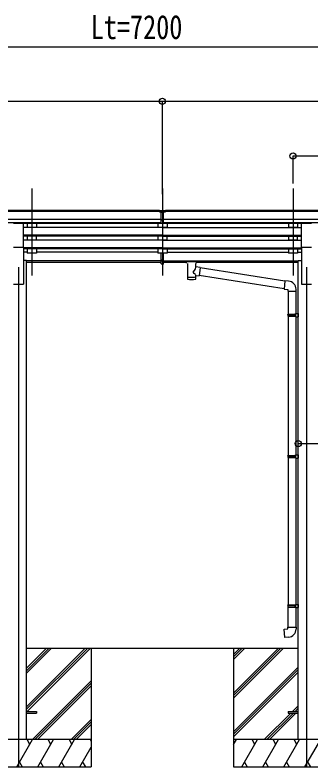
# Model space of a CAD drawing. Units: millimetres, scale not verified. Extents: x -16832 to 16820, y -11892 to 11880.
# Drawn here: x -5123 to -3500, y -6850 to -2723 of the extents above; entities that cross this region are included whole.
import ezdxf
from ezdxf.enums import TextEntityAlignment as Align

# ---------------------------------------------------------------- set-up
doc = ezdxf.new("R2010")
doc.units = ezdxf.units.MM
doc.header["$LTSCALE"] = 50
for name, color, linetype in [('0-4_YKK_12', 2, 'Continuous'), ('0-5_YKK_13', 4, 'Continuous'), ('0-6_YKK_A1', 4, 'Continuous'), ('0-7_YKK_D', 6, 'Continuous')]:
    doc.layers.add(name, color=color, linetype=linetype)
doc.styles.add('ＭＳ ゴシック', font='')
doc.styles.get('ＭＳ ゴシック').set_extended_font_data('MS Gothic')

msp = doc.modelspace()

# ---------------------------------------------------------------- linework, layer by layer
at = {"layer": '0-4_YKK_12'}
for p, q in [((-5030.72, -3675.6), (-5030.72, -4153.11)), ((-4314.72, -3675.6), (-4314.72, -4153.11)), ((-3598.72, -3675.6), (-3598.72, -4153.11)), ((-5104.72, -4106.43), (-5104.72, -6850)), ((-3524.72, -4106.43), (-3524.72, -6850))]:
    msp.add_line(p, q, dxfattribs=at)
at = {"layer": '0-5_YKK_13'}
for p, q in [((-4331.22, -3803.03), (-4331.22, -3795.19)), ((-4331.22, -3803.03), (-4321.22, -3803.03)), ((-4314.72, -3803.85), (-4321.22, -3803.45)), ((-4321.22, -3805.03), (-4308.22, -3805.03)), ((-4308.22, -3803.51), (-4314.72, -3803.83)), ((-4308.22, -3866.66), (-4308.22, -3801.39)), ((-5132.22, -3865.63), (-5077.22, -3865.63)), ((-5077.22, -3997.43), (-5077.22, -3865.63)), ((-4321.22, -3846.55), (-4314.72, -3846.72)), ((-4321.22, -3865.6), (-4314.72, -3866)), ((-4314.72, -3846.72), (-4308.22, -3846.55)), ((-4314.72, -3866), (-4308.22, -3865.6)), ((-3552.22, -3997.43), (-3552.22, -3865.63)), ((-3552.22, -3865.63), (-3497.22, -3865.63)), ((-5132.22, -3997.43), (-5077.22, -3997.43)), ((-3552.22, -3997.43), (-3497.22, -3997.43)), ((-4321.22, -4066.84), (-4321.22, -4029.36)), ((-4308.22, -4066.84), (-4308.22, -4029.36)), ((-4321.22, -4066.84), (-4308.22, -4066.84)), ((-4321.22, -4089.08), (-4321.22, -4066.84)), ((-4321.22, -4072.24), (-4308.22, -4072.24)), ((-4308.22, -4089.08), (-4308.22, -4066.84)), ((-4198.72, -4073.6), (-4198.72, -4079.36)), ((-4198.72, -4073.79), (-4198.72, -4075.33)), ((-4196.72, -4072.94), (-4113.72, -4072.94)), ((-4196.72, -4075.11), (-4113.72, -4075.11)), ((-4196.72, -4080.02), (-4182.22, -4080.02)), ((-4182.22, -4085.67), (-4182.22, -4079.12)), ((-4128.22, -4085.67), (-4128.22, -4079.12)), ((-4128.22, -4080.02), (-4113.72, -4080.02)), ((-4111.72, -4073.6), (-4111.72, -4079.36)), ((-4321.22, -4088.02), (-4314.72, -4088.42)), ((-4314.72, -4088.42), (-4308.22, -4088.02)), ((-4178.12, -4086.59), (-4178.14, -4172.03)), ((-4132.32, -4105.33), (-4132.32, -4086.59)), ((-4107.1, -4109.24), (-4132.32, -4105.32)), ((-4107.1, -4109.24), (-4114.12, -4154.5)), ((-3644.11, -4183.13), (-4107.42, -4111.25)), ((-4132.3, -4172.03), (-4132.33, -4151.36)), ((-4132.32, -4151.67), (-4114.12, -4154.5)), ((-3647.78, -4225.06), (-4113.85, -4152.76)), ((-3623.11, -4183.09), (-3643.95, -4181.26)), ((-3628.03, -4238.83), (-3582.03, -4238.83)), ((-3625.92, -4238.83), (-3625.92, -4364.07)), ((-3583.92, -4238.83), (-3583.92, -4361.51)), ((-3582.03, -4238.83), (-3582.03, -4227.92)), ((-3627.92, -4366.07), (-3626.92, -4364.07)), ((-3627.92, -4366.07), (-3583.92, -4366.07)), ((-3627.92, -4366.07), (-3627.92, -4374.07)), ((-3627.92, -4374.07), (-3583.92, -4374.07)), ((-3627.92, -4374.07), (-3626.92, -4376.07)), ((-3626.92, -4364.07), (-3583.92, -4364.07)), ((-3588.4, -4366.07), (-3588.83, -4364.07)), ((-3585.92, -4361.57), (-3569.92, -4361.1)), ((-3585.92, -4363.57), (-3585.92, -4361.57)), ((-3585.92, -4363.57), (-3583.92, -4363.57)), ((-3569.92, -4361.1), (-3569.92, -4379.04)), ((-3626.92, -4376.07), (-3583.92, -4376.07)), ((-3625.92, -4376.07), (-3625.92, -5139.95)), ((-3585.92, -4378.57), (-3585.92, -4376.57)), ((-3585.92, -4378.57), (-3569.92, -4379.04)), ((-3583.92, -4378.63), (-3583.92, -5137.39)), ((-3627.92, -5141.95), (-3626.92, -5139.95)), ((-3627.92, -5141.95), (-3583.92, -5141.95)), ((-3627.92, -5141.95), (-3627.92, -5149.95)), ((-3627.92, -5149.95), (-3583.92, -5149.95)), ((-3627.92, -5149.95), (-3626.92, -5151.95)), ((-3626.92, -5139.95), (-3583.92, -5139.95)), ((-3626.92, -5151.95), (-3583.92, -5151.95)), ((-3625.92, -5151.95), (-3625.92, -5960.44)), ((-3588.4, -5141.95), (-3588.83, -5139.95)), ((-3585.92, -5137.45), (-3569.92, -5136.98)), ((-3585.92, -5139.45), (-3585.92, -5137.45)), ((-3585.92, -5139.45), (-3583.92, -5139.45)), ((-3585.92, -5154.45), (-3585.92, -5152.45)), ((-3585.92, -5154.45), (-3569.92, -5154.92)), ((-3583.92, -5154.5), (-3583.92, -5957.88)), ((-3569.92, -5136.98), (-3569.92, -5154.92)), ((-3627.92, -5962.44), (-3626.92, -5960.44)), ((-3627.92, -5962.44), (-3583.92, -5962.44)), ((-3627.92, -5962.44), (-3627.92, -5970.44)), ((-3627.92, -5970.44), (-3583.92, -5970.44)), ((-3627.92, -5970.44), (-3626.92, -5972.44)), ((-3626.92, -5960.44), (-3583.92, -5960.44)), ((-3626.92, -5972.44), (-3583.92, -5972.44)), ((-3625.92, -6082.44), (-3625.92, -5972.44)), ((-3588.4, -5962.44), (-3588.83, -5960.44)), ((-3585.92, -5957.94), (-3569.92, -5957.47)), ((-3585.92, -5959.94), (-3585.92, -5957.94)), ((-3585.92, -5959.94), (-3583.92, -5959.94)), ((-3585.92, -5974.94), (-3585.92, -5972.94)), ((-3585.92, -5974.94), (-3569.92, -5975.41)), ((-3583.92, -5975), (-3583.92, -6082.44)), ((-3569.92, -5957.47), (-3569.92, -5975)), ((-3627.92, -6082.44), (-3581.92, -6082.44)), ((-3627.92, -6092.44), (-3627.92, -6082.44)), ((-3581.92, -6082.44), (-3581.92, -6093.36)), ((-5059.72, -6545.5), (-5004.92, -6545.5)), ((-5059.72, -6554.5), (-5004.92, -6554.5)), ((-5004.92, -6545.5), (-5004.92, -6554.5)), ((-3624.92, -6545.5), (-3624.92, -6554.5)), ((-3624.92, -6545.5), (-3570.12, -6545.5)), ((-3624.92, -6554.5), (-3570.12, -6554.5))]:
    msp.add_line(p, q, dxfattribs=at)
for points in [[(-4331.22, -3795.19), (-4313.22, -3795.03), (-4298.22, -3795.17)], [(-4308.22, -3802.99), (-4298.22, -3802.9), (-4298.22, -3795.17)], [(-4308.22, -3866.66), (-4314.72, -3867.06), (-4321.22, -3866.66), (-4321.22, -3801.32)], [(-4308.22, -3847.66), (-4311.48, -3847.74), (-4314.72, -3847.82), (-4317.96, -3847.74), (-4321.22, -3847.66)], [(-4198.72, -4073.6), (-4198.68, -4073.41), (-4198.6, -4073.27), (-4198.5, -4073.17), (-4198.4, -4073.11), (-4198.28, -4073.07), (-4197.99, -4073.01), (-4197.5, -4072.96), (-4196.96, -4072.94), (-4196.72, -4072.94)], [(-4198.72, -4079.36), (-4198.68, -4079.55), (-4198.6, -4079.69), (-4198.5, -4079.78), (-4198.4, -4079.84), (-4198.28, -4079.89), (-4197.99, -4079.95), (-4197.5, -4080), (-4196.96, -4080.02), (-4196.72, -4080.02)], [(-4113.72, -4072.94), (-4113.37, -4072.94), (-4112.84, -4072.97), (-4112.39, -4073.02), (-4112.09, -4073.09), (-4111.92, -4073.19), (-4111.8, -4073.33), (-4111.73, -4073.51), (-4111.72, -4073.6)], [(-4113.72, -4080.02), (-4113.37, -4080.02), (-4112.84, -4079.99), (-4112.39, -4079.94), (-4112.09, -4079.86), (-4111.92, -4079.77), (-4111.8, -4079.63), (-4111.73, -4079.45), (-4111.72, -4079.36)], [(-4308.22, -4089.08), (-4314.72, -4089.48), (-4321.22, -4089.08)], [(-3643.95, -4181.26), (-3647.95, -4227.09), (-3628.03, -4228.83), (-3628.03, -4238.83)], [(-3588.4, -4366.07), (-3588.4, -4374.07), (-3588.83, -4376.07)], [(-3585.92, -4376.57), (-3583.92, -4376.57), (-3583.92, -4363.57)], [(-3588.4, -5141.95), (-3588.4, -5149.95), (-3588.83, -5151.95)], [(-3585.92, -5152.45), (-3583.92, -5152.45), (-3583.92, -5139.45)], [(-3588.4, -5962.44), (-3588.4, -5970.44), (-3588.83, -5972.44)], [(-3585.92, -5972.94), (-3583.92, -5972.94), (-3583.92, -5959.94)], [(-3623, -6138.19), (-3643.84, -6140.01), (-3647.84, -6094.19), (-3627.92, -6092.44)]]:
    msp.add_lwpolyline(points, dxfattribs=at)
for centre, start, end in [((-3627.03, -4227.92), 0, 85), ((-3626.92, -6093.36), 275, 0)]:
    msp.add_arc(centre, 45, start, end, dxfattribs=at)
for centre, major_axis, ratio, start_param, end_param in [((-4290.15, -3805.34), (24.57, -1.51), 0.121868, 3.1422238, 3.1491027), ((-4196.72, -4075.33), (2, 0), 0.109601, 1.5707963, 3.1415927), ((-4155.22, -4079.12), (27, 0), 0.070066, 6.2831853, 9.424778), ((-4144.22, -4083.1), (16, 0), 0.361356, 6.2636979, 6.2831853), ((-4113.72, -4075.33), (2, 0), 0.109601, 0, 1.5707963), ((-4155.22, -4131.87), (-22.81, -26.62), 0.234429, 1.6855472, 3.1268519), ((-4155.22, -4159.59), (22.91, 0), 0.122865, 3.1415927, 6.2831853), ((-4152.67, -4129.23), (20.32, -22.25), 0.045535, 0.0389954, 1.3075346), ((-4155.22, -4172.03), (22.92, 0), 0.101955, 3.1415499, 6.2833984)]:
    msp.add_ellipse(centre, major_axis=major_axis, ratio=ratio, start_param=start_param, end_param=end_param, dxfattribs=at)
at = {"layer": '0-6_YKK_A1'}
for p, q in [((-4331.22, -3796.6), (-7888.22, -3796.6)), ((-741.22, -3796.6), (-4298.22, -3796.6)), ((-4331.22, -3801.82), (-7888.22, -3801.82)), ((-4308.22, -3801.82), (-4308.22, -3801.82)), ((-741.22, -3801.82), (-4298.22, -3801.82)), ((-4321.22, -3845.35), (-7888.22, -3845.35)), ((-4321.22, -3863.2), (-7888.22, -3863.2)), ((-4321.22, -3866.45), (-5077.22, -3866.45)), ((-5055.72, -3866.55), (-5055.72, -3888.42)), ((-5005.72, -3866.55), (-5005.72, -3888.42)), ((-4339.72, -3866.55), (-4339.72, -3888.42)), ((-741.22, -3845.35), (-4308.22, -3845.35)), ((-741.22, -3863.2), (-4308.22, -3863.2)), ((-3552.22, -3866.45), (-4308.22, -3866.45)), ((-4289.72, -3866.55), (-4289.72, -3888.42)), ((-3623.72, -3866.55), (-3623.72, -3888.42)), ((-3573.72, -3866.55), (-3573.72, -3888.42)), ((-4314.72, -3888.52), (-5077.22, -3888.52)), ((-5005.72, -3888.42), (-5055.72, -3888.42)), ((-4289.72, -3888.42), (-4339.72, -3888.42)), ((-4314.72, -3888.52), (-3552.22, -3888.52)), ((-3573.72, -3888.42), (-3623.72, -3888.42)), ((-4314.72, -3930.39), (-5077.22, -3930.39)), ((-4314.72, -3931.89), (-5077.22, -3931.89)), ((-4314.72, -3936.21), (-5077.22, -3936.21)), ((-4314.72, -3958.62), (-5077.22, -3958.62)), ((-5055.72, -3936.21), (-5055.72, -3958.52)), ((-5005.72, -3958.52), (-5055.72, -3958.52)), ((-5005.72, -3958.52), (-5005.72, -3936.21)), ((-4339.72, -3936.21), (-4339.72, -3958.52)), ((-4289.72, -3958.52), (-4339.72, -3958.52)), ((-4314.72, -3930.39), (-3552.22, -3930.39)), ((-4314.72, -3931.89), (-3552.22, -3931.89)), ((-4314.72, -3936.21), (-3552.22, -3936.21)), ((-4314.72, -3958.62), (-3552.22, -3958.62)), ((-4289.72, -3958.52), (-4289.72, -3936.21)), ((-3623.72, -3936.21), (-3623.72, -3958.52)), ((-3573.72, -3958.52), (-3623.72, -3958.52)), ((-3573.72, -3958.52), (-3573.72, -3936.21)), ((-5077.22, -3997.43), (-5077.22, -4200)), ((-4314.72, -4000.5), (-5077.22, -4000.5)), ((-4314.72, -4001.99), (-5077.22, -4001.99)), ((-4314.72, -4000.5), (-3552.22, -4000.5)), ((-4314.72, -4001.99), (-3552.22, -4001.99)), ((-3552.22, -3997.43), (-3552.22, -4200)), ((-4314.72, -4006.31), (-5077.22, -4006.31)), ((-5055.72, -4024.41), (-5077.22, -4024.41)), ((-5055.72, -4006.31), (-5055.72, -4029.36)), ((-5005.72, -4029.36), (-5055.72, -4029.36)), ((-5005.72, -4006.31), (-5005.72, -4029.36)), ((-4339.72, -4024.41), (-5005.72, -4024.41)), ((-4339.72, -4006.31), (-4339.72, -4029.36)), ((-4289.72, -4029.36), (-4339.72, -4029.36)), ((-4314.72, -4006.31), (-3552.22, -4006.31)), ((-4289.72, -4006.31), (-4289.72, -4029.36)), ((-4289.72, -4024.41), (-3623.72, -4024.41)), ((-3623.72, -4006.31), (-3623.72, -4029.36)), ((-3573.72, -4029.36), (-3623.72, -4029.36)), ((-3573.72, -4006.31), (-3573.72, -4029.36)), ((-3573.72, -4024.41), (-3552.22, -4024.41)), ((-5059.52, -4071), (-5077.22, -4071)), ((-5059.52, -6700), (-5059.52, -4071)), ((-4321.22, -4071.43), (-5059.52, -4071.43)), ((-4321.22, -4072.82), (-5059.52, -4072.82)), ((-4321.22, -4080.51), (-5059.52, -4080.51)), ((-4308.22, -4071.43), (-3569.92, -4071.43)), ((-4308.22, -4072.82), (-3569.92, -4072.82)), ((-4182.22, -4080.51), (-4308.22, -4080.51)), ((-3569.92, -4080.51), (-4128.22, -4080.51)), ((-3569.92, -6700), (-3569.92, -4071)), ((-3569.92, -4071), (-3552.22, -4071)), ((-5132.22, -4200), (-5077.22, -4200)), ((-3552.22, -4200), (-3497.22, -4200)), ((-3569.72, -6200), (-5059.72, -6200)), ((-5059.72, -6519.48), (-4740.24, -6200)), ((-5059.72, -6533.62), (-4726.1, -6200)), ((-5059.72, -6335.63), (-4924.09, -6200)), ((-5059.72, -6321.49), (-4938.23, -6200)), ((-5059.72, -6307.35), (-4952.37, -6200)), ((-5057.46, -6545.5), (-4711.96, -6200)), ((-4704.92, -6200), (-4704.92, -6850)), ((-3924.92, -6200), (-3924.92, -6850)), ((-3924.92, -6444.18), (-3680.74, -6200)), ((-3924.92, -6458.32), (-3666.6, -6200)), ((-3924.92, -6472.46), (-3652.46, -6200)), ((-3924.92, -6260.33), (-3864.59, -6200)), ((-3924.92, -6246.19), (-3878.73, -6200)), ((-3924.92, -6232.05), (-3892.87, -6200)), ((-3924.92, -6656.31), (-3570.12, -6301.51)), ((-3924.92, -6670.45), (-3570.12, -6315.65)), ((-3924.92, -6684.59), (-3570.12, -6329.79)), ((-5028.11, -6700), (-4704.92, -6376.81)), ((-5013.97, -6700), (-4704.92, -6390.95)), ((-4999.83, -6700), (-4704.92, -6405.09)), ((-3601.98, -6545.5), (-3570.12, -6513.64)), ((-3756.48, -6700), (-3610.98, -6554.5)), ((-3742.34, -6700), (-3596.84, -6554.5)), ((-3728.19, -6700), (-3582.69, -6554.5)), ((-3587.84, -6545.5), (-3570.12, -6527.78)), ((-3573.69, -6545.5), (-3570.12, -6541.93)), ((-4815.98, -6700), (-4704.92, -6588.94)), ((-4801.84, -6700), (-4704.92, -6603.08)), ((-4787.7, -6700), (-4704.92, -6617.23)), ((-4704.92, -6700), (-5504.92, -6700)), ((-5113.76, -6850), (-5027.16, -6700)), ((-5042.16, -6725.98), (-5057.16, -6700)), ((-4998.29, -6850), (-4911.69, -6700)), ((-4926.69, -6725.98), (-4941.69, -6700)), ((-4882.82, -6850), (-4796.22, -6700)), ((-4826.22, -6700), (-4811.22, -6725.98)), ((-4710.75, -6700), (-4704.92, -6710.1)), ((-3124.92, -6700), (-3924.92, -6700)), ((-3924.92, -6727.5), (-3909.04, -6700)), ((-3880.17, -6850), (-3793.57, -6700)), ((-3808.57, -6725.98), (-3823.57, -6700)), ((-3764.7, -6850), (-3678.1, -6700)), ((-3693.1, -6725.98), (-3708.1, -6700)), ((-3649.23, -6850), (-3562.63, -6700)), ((-3577.63, -6725.98), (-3592.63, -6700)), ((-3533.76, -6850), (-3447.16, -6700)), ((-4767.35, -6850), (-4704.92, -6741.86)), ((-5504.92, -6850), (-4704.92, -6850)), ((-5098.77, -6824.02), (-5083.77, -6850)), ((-4983.3, -6824.02), (-4968.3, -6850)), ((-4867.83, -6824.02), (-4852.83, -6850)), ((-4752.36, -6824.02), (-4737.36, -6850)), ((-3924.92, -6850), (-3124.92, -6850)), ((-3865.18, -6824.02), (-3850.18, -6850)), ((-3749.71, -6824.02), (-3734.71, -6850)), ((-3634.23, -6824.02), (-3619.23, -6850)), ((-3518.76, -6824.02), (-3503.77, -6850))]:
    msp.add_line(p, q, dxfattribs=at)
at = {"layer": '0-7_YKK_D'}
for p, q in [((-7714.72, -2896.6), (-914.72, -2896.6)), ((-7894.72, -3196.6), (-4314.72, -3196.6)), ((-4314.72, -3706.18), (-4314.72, -3195.6)), ((-4314.72, -3706.18), (-4314.72, -3195.6)), ((-4314.72, -3196.6), (-734.72, -3196.6)), ((-3598.72, -3646.71), (-3598.72, -3495.6)), ((-3598.72, -3496.6), (-2882.72, -3496.6))]:
    msp.add_line(p, q, dxfattribs=at)
msp.add_lwpolyline([(-3569.92, -5075), (-3479.52, -5075), (-3196.32, -5075)], dxfattribs=at)
for centre in [(-4314.72, -3196.6), (-4314.72, -3196.6), (-3598.72, -3496.6), (-3569.92, -5075)]:
    msp.add_circle(centre, 17, dxfattribs=at)

# ---------------------------------------------------------------- texts
at = {"layer": '0-7_YKK_D', "style": 'ＭＳ ゴシック', "width": 0.8}
msp.add_text('Lt=7200', height=132, dxfattribs=at).set_placement((-4708.32, -2894.6), align=Align.BOTTOM_LEFT)

doc.saveas('drawing.dxf')
